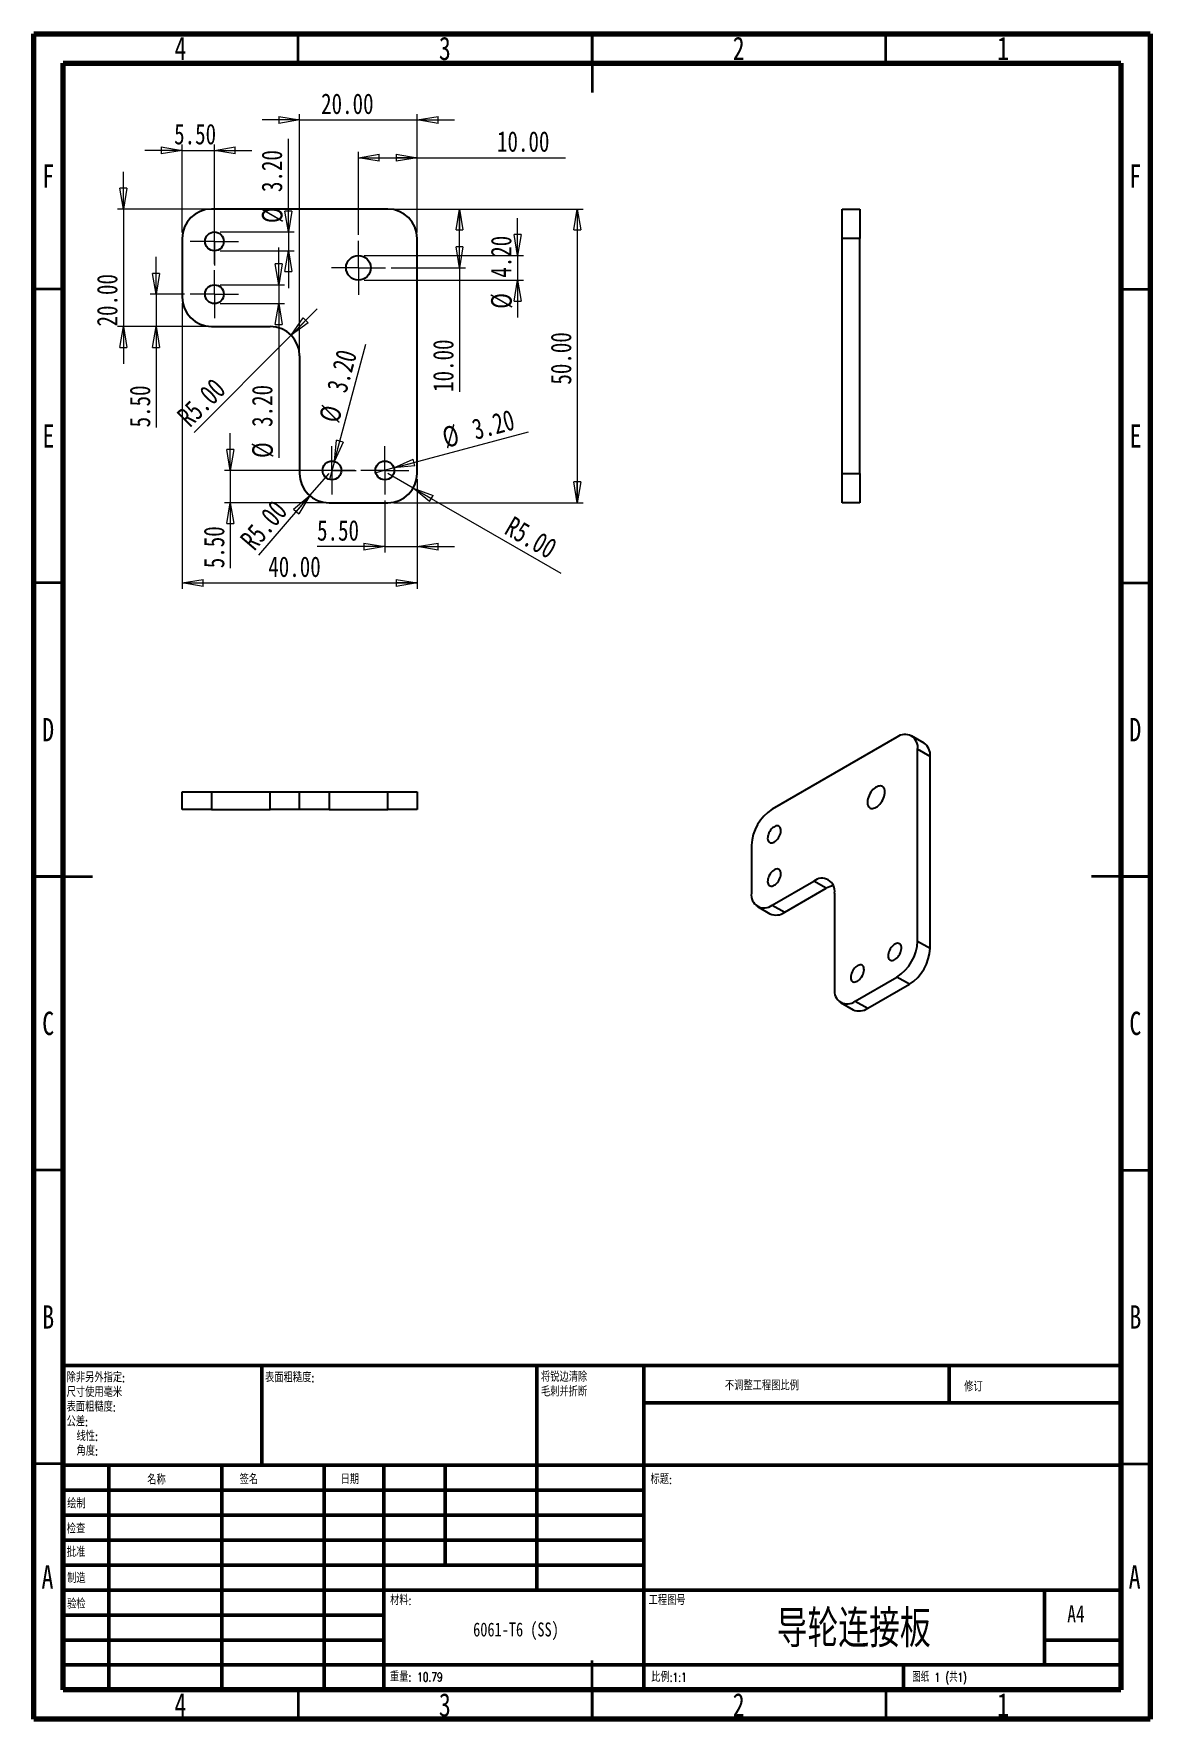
# Model space of a CAD drawing. Header units: millimetres. Extents: x 15 to 205, y 5 to 292.
import ezdxf

# ---------------------------------------------------------------- set-up
doc = ezdxf.new("R2010")
doc.units = ezdxf.units.MM
doc.styles.add('SLDTEXTSTYLE0', font='TXT', dxfattribs={"width": 0.75})
doc.styles.add('SLDTEXTSTYLE1', font='TXT', dxfattribs={"width": 0.75, "bigfont": 'bigfont'})
doc.styles.add('SLDTEXTSTYLE2', font='TXT', dxfattribs={"width": 0.694444, "bigfont": 'bigfont'})
doc.dimstyles.new('SLDDIMSTYLE0', dxfattribs={"dimtxt": 3.5, "dimasz": 3.556, "dimexe": 0, "dimexo": 0.0625, "dimgap": 0.875, "dimtad": 1, "dimrnd": 1e-09, "dimzin": 4, "dimdsep": 46, "dimtxsty": 'SLDTEXTSTYLE0', "dimblk1": 'CLOSED', "dimblk2": 'CLOSED', "dimsah": 1, "dimcen": 0.09, "dimadec": 0, "dimazin": 1, "dimtfac": 1, "dimtofl": 0, "dimtmove": 0, "dimatfit": 3, "dimldrblk": 'CLOSED', "dimfxl": 1, "dimfrac": 2, "dimtolj": 1, "dimtzin": 12, "dimarcsym": 0})
doc.dimstyles.new('SLDDIMSTYLE1', dxfattribs={"dimtxt": 3.5, "dimasz": 3.556, "dimexe": 0, "dimexo": 0.0625, "dimgap": 0.875, "dimtad": 1, "dimrnd": 1e-09, "dimzin": 4, "dimdsep": 46, "dimtxsty": 'SLDTEXTSTYLE0', "dimblk1": 'CLOSED', "dimblk2": 'CLOSED', "dimsah": 1, "dimcen": 0.09, "dimadec": 0, "dimazin": 1, "dimtfac": 1, "dimtmove": 0, "dimatfit": 0, "dimldrblk": 'CLOSED', "dimfxl": 1, "dimfrac": 2, "dimtolj": 1, "dimtzin": 12, "dimarcsym": 0})
doc.dimstyles.new('SLDDIMSTYLE2', dxfattribs={"dimtxt": 3.5, "dimasz": 3.556, "dimexe": 0, "dimexo": 0.0625, "dimgap": 0.875, "dimtad": 1, "dimrnd": 1e-09, "dimzin": 4, "dimdsep": 46, "dimtxsty": 'SLDTEXTSTYLE0', "dimblk1": 'CLOSED', "dimblk2": 'CLOSED', "dimsah": 1, "dimcen": 0, "dimadec": 0, "dimazin": 1, "dimtfac": 1, "dimtofl": 0, "dimtmove": 1, "dimatfit": 3, "dimldrblk": 'CLOSED', "dimfxl": 1, "dimfrac": 2, "dimtolj": 1, "dimtzin": 12, "dimarcsym": 0})
doc.dimstyles.new('SLDDIMSTYLE3', dxfattribs={"dimtxt": 3.5, "dimasz": 3.556, "dimexe": 0, "dimexo": 0.0625, "dimgap": 0.875, "dimtad": 1, "dimrnd": 1e-09, "dimzin": 4, "dimdsep": 46, "dimtxsty": 'SLDTEXTSTYLE0', "dimblk1": 'CLOSED', "dimblk2": 'CLOSED', "dimsah": 1, "dimcen": 0, "dimadec": 0, "dimazin": 1, "dimtfac": 1, "dimtofl": 0, "dimtmove": 0, "dimatfit": 3, "dimldrblk": 'CLOSED', "dimfxl": 1, "dimfrac": 2, "dimtolj": 1, "dimtzin": 12, "dimarcsym": 0})
doc.dimstyles.new('SLDDIMSTYLE4', dxfattribs={"dimtxt": 3.5, "dimasz": 3.556, "dimexe": 0, "dimexo": 0.0625, "dimgap": 0.875, "dimtad": 1, "dimrnd": 1e-09, "dimzin": 4, "dimdsep": 46, "dimtxsty": 'SLDTEXTSTYLE0', "dimblk1": 'NONE', "dimblk2": 'CLOSED', "dimsah": 1, "dimcen": 0, "dimadec": 0, "dimazin": 1, "dimtfac": 1, "dimtmove": 0, "dimatfit": 3, "dimldrblk": 'NONE', "dimfxl": 1, "dimfrac": 2, "dimtolj": 1, "dimtzin": 12, "dimarcsym": 0})

# ---------------------------------------------------------------- blocks, each defined once
blk = doc.blocks.new('SW_NOTE_0')
at = {"color": 0, "linetype": 'Continuous', "lineweight": 0, "char_height": 1.5, "attachment_point": 1, "style": 'SLDTEXTSTYLE1'}
for s, insert in [('除非另外指定:', (0, 1.93)), ('尺寸使用毫米', (0, -0.57)), ('表面粗糙度:', (0, -3.07)), ('公差:', (0, -5.57)), ('线性:', (1.69, -8.07)), ('角度:', (1.69, -10.57))]:
    blk.add_mtext(s, dxfattribs=dict(at, insert=insert))
blk = doc.blocks.new('SW_NOTE_0_1')
at = {"color": 0, "linetype": 'Continuous', "lineweight": 0, "char_height": 1.5, "attachment_point": 1, "style": 'SLDTEXTSTYLE1'}
for s, insert in [('将锐边清除', (0, 1.93)), ('毛刺并折断', (0, -0.57))]:
    blk.add_mtext(s, dxfattribs=dict(at, insert=insert))
blk = doc.blocks.new('_Closed')
at = {"color": 0, "linetype": 'ByBlock', "lineweight": -2}
for p, q in [((-1, 0.166667), (0, 0)), ((-1, 0.166667), (-1, -0.166667)), ((0, 0), (-1, -0.166667)), ((0, 0), (-1, 0))]:
    blk.add_line(p, q, dxfattribs=at)
blk = doc.blocks.new('_D')
at = {"color": 7, "linetype": 'Continuous', "lineweight": 0}
for p, q in [((76.25, 262.14), (108.48, 262.14)), ((107.48, 262.14), (107.48, 212.14)), ((76.25, 212.14), (108.48, 212.14))]:
    blk.add_line(p, q, dxfattribs=at)
at = {"color": 7, "linetype": 'Continuous', "lineweight": 18, "xscale": 3.556, "yscale": 3.556}
for p, rotation in [((107.48, 262.14, -1.5), 90), ((107.48, 212.14, -1.5), 270)]:
    blk.add_blockref('_Closed', p, dxfattribs=dict(at, rotation=rotation))
at = {"color": 7, "linetype": 'Continuous', "lineweight": 18, "insert": (102.97, 232.25), "char_height": 3.5, "attachment_point": 1, "rotation": 90, "style": 'SLDTEXTSTYLE0'}
blk.add_mtext('50.00', dxfattribs=at)
blk = doc.blocks.new('_D_1')
at = {"color": 7, "linetype": 'Continuous', "lineweight": 0}
for p, q in [((40.25, 246.14), (40.25, 197.49)), ((80.25, 216.14), (80.25, 197.49)), ((40.25, 198.49), (80.25, 198.49))]:
    blk.add_line(p, q, dxfattribs=at)
at = {"color": 7, "linetype": 'Continuous', "lineweight": 18, "xscale": 3.556, "yscale": 3.556, "rotation": 180}
blk.add_blockref('_Closed', (40.25, 198.49, -1.5), dxfattribs=at)
at = {"color": 7, "linetype": 'Continuous', "lineweight": 18, "xscale": 3.556, "yscale": 3.556}
blk.add_blockref('_Closed', (80.25, 198.49, -1.5), dxfattribs=at)
at = {"color": 7, "linetype": 'Continuous', "lineweight": 18, "insert": (54.91, 203), "char_height": 3.5, "attachment_point": 1, "style": 'SLDTEXTSTYLE0'}
blk.add_mtext('40.00', dxfattribs=at)
blk = doc.blocks.new('_D_2')
at = {"color": 7, "linetype": 'Continuous', "lineweight": 0}
for p, q in [((60.25, 277.32), (53.9, 277.32)), ((60.25, 238.14), (60.25, 278.32)), ((60.25, 277.32), (80.25, 277.32)), ((80.25, 258.14), (80.25, 278.32)), ((80.25, 277.32), (86.6, 277.32))]:
    blk.add_line(p, q, dxfattribs=at)
at = {"color": 7, "linetype": 'Continuous', "lineweight": 18, "xscale": 3.556, "yscale": 3.556}
blk.add_blockref('_Closed', (60.25, 277.32, -1.5), dxfattribs=at)
at = {"color": 7, "linetype": 'Continuous', "lineweight": 18, "xscale": 3.556, "yscale": 3.556, "rotation": 180}
blk.add_blockref('_Closed', (80.25, 277.32, -1.5), dxfattribs=at)
at = {"color": 7, "linetype": 'Continuous', "lineweight": 18, "insert": (63.9, 281.83), "char_height": 3.5, "attachment_point": 1, "style": 'SLDTEXTSTYLE0'}
blk.add_mtext('20.00', dxfattribs=at)
blk = doc.blocks.new('_D_3')
at = {"color": 7, "linetype": 'Continuous', "lineweight": 0}
for p, q in [((30.25, 262.14), (30.25, 268.49)), ((44.25, 262.14), (29.25, 262.14)), ((30.25, 262.14), (30.25, 242.14)), ((44.25, 242.14), (29.25, 242.14)), ((30.25, 242.14), (30.25, 235.79))]:
    blk.add_line(p, q, dxfattribs=at)
at = {"color": 7, "linetype": 'Continuous', "lineweight": 18, "xscale": 3.556, "yscale": 3.556}
for p, rotation in [((30.25, 262.14, -1.5), 270), ((30.25, 242.14, -1.5), 90)]:
    blk.add_blockref('_Closed', p, dxfattribs=dict(at, rotation=rotation))
at = {"color": 7, "linetype": 'Continuous', "lineweight": 18, "insert": (25.74, 242.15), "char_height": 3.5, "attachment_point": 1, "rotation": 90, "style": 'SLDTEXTSTYLE0'}
blk.add_mtext('20.00', dxfattribs=at)
blk = doc.blocks.new('_D_4')
at = {"color": 7, "linetype": 'Continuous', "lineweight": 0}
for p, q in [((97.34, 254.24), (97.34, 260.59)), ((71.25, 254.24), (98.34, 254.24)), ((97.34, 254.24), (97.34, 250.04)), ((71.25, 250.04), (98.34, 250.04)), ((97.34, 250.04), (97.34, 243.69))]:
    blk.add_line(p, q, dxfattribs=at)
at = {"color": 7, "linetype": 'Continuous', "lineweight": 18, "xscale": 3.556, "yscale": 3.556}
for p, rotation in [((97.34, 254.24, -1.5), 270), ((97.34, 250.04, -1.5), 90)]:
    blk.add_blockref('_Closed', p, dxfattribs=dict(at, rotation=rotation))
at = {"color": 7, "linetype": 'Continuous', "lineweight": 18, "char_height": 3.5, "attachment_point": 1, "rotation": 90, "style": 'SLDTEXTSTYLE0'}
for s, insert in [('4.20', (92.78, 250.45)), ('%%c', (92.83, 245.17))]:
    blk.add_mtext(s, dxfattribs=dict(at, insert=insert))
blk = doc.blocks.new('_D_5')
at = {"color": 7, "linetype": 'Continuous', "lineweight": 0}
for p, q in [((70.25, 257.74), (70.25, 271.89)), ((70.25, 270.89), (80.25, 270.89)), ((80.25, 258.14), (80.25, 271.89)), ((80.25, 270.89), (105.47, 270.89))]:
    blk.add_line(p, q, dxfattribs=at)
at = {"color": 7, "linetype": 'Continuous', "lineweight": 18, "xscale": 3.556, "yscale": 3.556, "rotation": 180}
blk.add_blockref('_Closed', (70.25, 270.89, -1.5), dxfattribs=at)
at = {"color": 7, "linetype": 'Continuous', "lineweight": 18, "xscale": 3.556, "yscale": 3.556}
blk.add_blockref('_Closed', (80.25, 270.89, -1.5), dxfattribs=at)
at = {"color": 7, "linetype": 'Continuous', "lineweight": 18, "insert": (93.83, 275.4), "char_height": 3.5, "attachment_point": 1, "style": 'SLDTEXTSTYLE0'}
blk.add_mtext('10.00', dxfattribs=at)
blk = doc.blocks.new('_D_6')
at = {"color": 7, "linetype": 'Continuous', "lineweight": 0}
for p, q in [((76.25, 262.14), (88.45, 262.14)), ((87.45, 252.14), (87.45, 262.14)), ((75.85, 252.14), (88.45, 252.14)), ((87.45, 252.14), (87.45, 231.01))]:
    blk.add_line(p, q, dxfattribs=at)
at = {"color": 7, "linetype": 'Continuous', "lineweight": 18, "xscale": 3.556, "yscale": 3.556}
for p, rotation in [((87.45, 262.14, -1.5), 90), ((87.45, 252.14, -1.5), 270)]:
    blk.add_blockref('_Closed', p, dxfattribs=dict(at, rotation=rotation))
at = {"color": 7, "linetype": 'Continuous', "lineweight": 18, "insert": (82.93, 231.01), "char_height": 3.5, "attachment_point": 1, "rotation": 90, "style": 'SLDTEXTSTYLE0'}
blk.add_mtext('10.00', dxfattribs=at)
blk = doc.blocks.new('_D_7')
at = {"color": 7, "linetype": 'Continuous', "lineweight": 0}
for q in [(63.26, 245.18), (42.3, 224.1)]:
    blk.add_line((58.78, 240.68), q, dxfattribs=at)
at = {"color": 7, "linetype": 'Continuous', "lineweight": 18, "xscale": 3.556, "yscale": 3.556, "rotation": 225.1566297454}
blk.add_blockref('_Closed', (58.78, 240.68, -1.5), dxfattribs=at)
at = {"color": 7, "linetype": 'Continuous', "lineweight": 18, "insert": (39.11, 227.29), "char_height": 3.5, "attachment_point": 1, "rotation": 45, "style": 'SLDTEXTSTYLE0'}
blk.add_mtext('R5.00', dxfattribs=at)
blk = doc.blocks.new('_D_8')
at = {"color": 7, "linetype": 'Continuous', "lineweight": 0}
for q in [(75.25, 217.14), (104.68, 200.15)]:
    blk.add_line((79.58, 214.64), q, dxfattribs=at)
at = {"color": 7, "linetype": 'Continuous', "lineweight": 18, "xscale": 3.556, "yscale": 3.556, "rotation": 150}
blk.add_blockref('_Closed', (79.58, 214.64, -1.5), dxfattribs=at)
at = {"color": 7, "linetype": 'Continuous', "lineweight": 18, "insert": (96.63, 209.99), "char_height": 3.5, "attachment_point": 1, "rotation": 330, "style": 'SLDTEXTSTYLE0'}
blk.add_mtext('R5.00', dxfattribs=at)
blk = doc.blocks.new('_D_9')
at = {"color": 7, "linetype": 'Continuous', "lineweight": 0}
for q in [(99.21, 224.2), (73.2, 217.23)]:
    blk.add_line((76.29, 218.06), q, dxfattribs=at)
at = {"color": 7, "linetype": 'Continuous', "lineweight": 18, "xscale": 3.556, "yscale": 3.556, "rotation": 195}
blk.add_blockref('_Closed', (76.29, 218.06, -1.5), dxfattribs=at)
at = {"color": 7, "linetype": 'Continuous', "lineweight": 18, "char_height": 3.5, "attachment_point": 1, "rotation": 15, "style": 'SLDTEXTSTYLE0'}
for s, insert in [('3.20', (89.29, 226.23)), ('%%c', (84.21, 224.82))]:
    blk.add_mtext(s, dxfattribs=dict(at, insert=insert))
blk = doc.blocks.new('_None')
blk = doc.blocks.new('_D_10')
at = {"color": 7, "linetype": 'Continuous', "lineweight": 0}
for p, q in [((80.25, 216.14), (80.25, 203.68)), ((74.75, 212.54), (74.75, 203.68)), ((74.75, 204.68), (63.21, 204.68)), ((74.75, 204.68), (80.25, 204.68)), ((80.25, 204.68), (86.6, 204.68))]:
    blk.add_line(p, q, dxfattribs=at)
at = {"color": 7, "linetype": 'Continuous', "lineweight": 18, "xscale": 3.556, "yscale": 3.556}
blk.add_blockref('_Closed', (74.75, 204.68, -1.5), dxfattribs=at)
at = {"color": 7, "linetype": 'Continuous', "lineweight": 18, "xscale": 3.556, "yscale": 3.556, "rotation": 180}
blk.add_blockref('_Closed', (80.25, 204.68, -1.5), dxfattribs=at)
at = {"color": 7, "linetype": 'Continuous', "lineweight": 18, "insert": (63.21, 209.19), "char_height": 3.5, "attachment_point": 1, "style": 'SLDTEXTSTYLE0'}
blk.add_mtext('5.50', dxfattribs=at)
blk = doc.blocks.new('_D_11')
at = {"color": 7, "linetype": 'Continuous', "lineweight": 0}
for p, q in [((48.44, 217.64), (48.44, 223.99)), ((69.65, 217.64), (47.44, 217.64)), ((48.44, 217.64), (48.44, 212.14)), ((64.25, 212.14), (47.44, 212.14)), ((48.44, 212.14), (48.44, 200.99))]:
    blk.add_line(p, q, dxfattribs=at)
at = {"color": 7, "linetype": 'Continuous', "lineweight": 18, "xscale": 3.556, "yscale": 3.556}
for p, rotation in [((48.44, 217.64, -1.5), 270), ((48.44, 212.14, -1.5), 90)]:
    blk.add_blockref('_Closed', p, dxfattribs=dict(at, rotation=rotation))
at = {"color": 7, "linetype": 'Continuous', "lineweight": 18, "insert": (43.93, 200.99), "char_height": 3.5, "attachment_point": 1, "rotation": 90, "style": 'SLDTEXTSTYLE0'}
blk.add_mtext('5.50', dxfattribs=at)
blk = doc.blocks.new('_D_12')
at = {"color": 7, "linetype": 'Continuous', "lineweight": 0}
for q in [(71.51, 239.14), (65.33, 216.1)]:
    blk.add_line((66.16, 219.19), q, dxfattribs=at)
at = {"color": 7, "linetype": 'Continuous', "lineweight": 18, "xscale": 3.556, "yscale": 3.556, "rotation": 255}
blk.add_blockref('_Closed', (66.16, 219.19, -1.5), dxfattribs=at)
at = {"color": 7, "linetype": 'Continuous', "lineweight": 18, "char_height": 3.5, "attachment_point": 1, "rotation": 75, "style": 'SLDTEXTSTYLE0'}
for s, insert in [('3.20', (64.8, 231.57)), ('%%c', (63.48, 226.45))]:
    blk.add_mtext(s, dxfattribs=dict(at, insert=insert))
blk = doc.blocks.new('_D_13')
at = {"color": 7, "linetype": 'Continuous', "lineweight": 0}
for q in [(65.25, 217.14), (53.25, 203.19)]:
    blk.add_line((61.99, 213.35), q, dxfattribs=at)
at = {"color": 7, "linetype": 'Continuous', "lineweight": 18, "xscale": 3.556, "yscale": 3.556, "rotation": 49.3105887892}
blk.add_blockref('_Closed', (61.99, 213.35, -1.5), dxfattribs=at)
at = {"color": 7, "linetype": 'Continuous', "lineweight": 18, "insert": (49.88, 206.09), "char_height": 3.5, "attachment_point": 1, "rotation": 49.3106, "style": 'SLDTEXTSTYLE0'}
blk.add_mtext('R5.00', dxfattribs=at)
blk = doc.blocks.new('_D_14')
at = {"color": 7, "linetype": 'Continuous', "lineweight": 0}
for p, q in [((56.69, 249.24), (56.69, 255.59)), ((46.75, 249.24), (57.69, 249.24)), ((56.69, 249.24), (56.69, 246.04)), ((46.75, 246.04), (57.69, 246.04)), ((56.69, 246.04), (56.69, 219.77))]:
    blk.add_line(p, q, dxfattribs=at)
at = {"color": 7, "linetype": 'Continuous', "lineweight": 18, "xscale": 3.556, "yscale": 3.556}
for p, rotation in [((56.69, 249.24, -1.5), 270), ((56.69, 246.04, -1.5), 90)]:
    blk.add_blockref('_Closed', p, dxfattribs=dict(at, rotation=rotation))
at = {"color": 7, "linetype": 'Continuous', "lineweight": 18, "char_height": 3.5, "attachment_point": 1, "rotation": 90, "style": 'SLDTEXTSTYLE0'}
for s, insert in [('3.20', (52.12, 225.05)), ('%%c', (52.18, 219.77))]:
    blk.add_mtext(s, dxfattribs=dict(at, insert=insert))
blk = doc.blocks.new('_D_15')
at = {"color": 7, "linetype": 'Continuous', "lineweight": 0}
for p, q in [((58.34, 258.24), (58.34, 274.09)), ((46.75, 258.24), (59.34, 258.24)), ((58.34, 258.24), (58.34, 255.04)), ((46.75, 255.04), (59.34, 255.04)), ((58.34, 255.04), (58.34, 248.69))]:
    blk.add_line(p, q, dxfattribs=at)
at = {"color": 7, "linetype": 'Continuous', "lineweight": 18, "xscale": 3.556, "yscale": 3.556}
for p, rotation in [((58.34, 258.24, -1.5), 270), ((58.34, 255.04, -1.5), 90)]:
    blk.add_blockref('_Closed', p, dxfattribs=dict(at, rotation=rotation))
at = {"color": 7, "linetype": 'Continuous', "lineweight": 18, "char_height": 3.5, "attachment_point": 1, "rotation": 90, "style": 'SLDTEXTSTYLE0'}
for s, insert in [('3.20', (53.77, 265.04)), ('%%c', (53.83, 259.76))]:
    blk.add_mtext(s, dxfattribs=dict(at, insert=insert))
blk = doc.blocks.new('_D_16')
at = {"color": 7, "linetype": 'Continuous', "lineweight": 0}
for p, q in [((40.25, 258.14), (40.25, 273.14)), ((45.75, 252.74), (45.75, 273.14)), ((40.25, 272.14), (33.9, 272.14)), ((40.25, 272.14), (45.75, 272.14)), ((45.75, 272.14), (52.1, 272.14))]:
    blk.add_line(p, q, dxfattribs=at)
at = {"color": 7, "linetype": 'Continuous', "lineweight": 18, "xscale": 3.556, "yscale": 3.556}
blk.add_blockref('_Closed', (40.25, 272.14, -1.5), dxfattribs=at)
at = {"color": 7, "linetype": 'Continuous', "lineweight": 18, "xscale": 3.556, "yscale": 3.556, "rotation": 180}
blk.add_blockref('_Closed', (45.75, 272.14, -1.5), dxfattribs=at)
at = {"color": 7, "linetype": 'Continuous', "lineweight": 18, "insert": (38.89, 276.66), "char_height": 3.5, "attachment_point": 1, "style": 'SLDTEXTSTYLE0'}
blk.add_mtext('5.50', dxfattribs=at)
blk = doc.blocks.new('_D_17')
at = {"color": 7, "linetype": 'Continuous', "lineweight": 0}
for p, q in [((35.83, 247.64), (35.83, 253.99)), ((40.65, 247.64), (34.83, 247.64)), ((35.83, 247.64), (35.83, 242.14)), ((44.25, 242.14), (34.83, 242.14)), ((35.83, 242.14), (35.83, 224.97))]:
    blk.add_line(p, q, dxfattribs=at)
at = {"color": 7, "linetype": 'Continuous', "lineweight": 18, "xscale": 3.556, "yscale": 3.556}
for p, rotation in [((35.83, 247.64, -1.5), 270), ((35.83, 242.14, -1.5), 90)]:
    blk.add_blockref('_Closed', p, dxfattribs=dict(at, rotation=rotation))
at = {"color": 7, "linetype": 'Continuous', "lineweight": 18, "insert": (31.32, 224.97), "char_height": 3.5, "attachment_point": 1, "rotation": 90, "style": 'SLDTEXTSTYLE0'}
blk.add_mtext('5.50', dxfattribs=at)
blk = doc.blocks.new('SW_CENTERMARKSYMBOL_0')
at = {"color": 0, "linetype": 'Continuous', "lineweight": 18}
for p, q in [((0, 2.5), (0, 4.1)), ((-2.5, 0), (-4.1, 0)), ((0, 0), (-2.5, 0)), ((0, 0), (0, 2.5)), ((0, 0), (0, -2.5)), ((0, 0), (2.5, 0)), ((2.5, 0), (4.1, 0)), ((0, -2.5), (0, -4.1))]:
    blk.add_line(p, q, dxfattribs=at)
blk = doc.blocks.new('SW_CENTERMARKSYMBOL_1')
at = {"color": 0, "linetype": 'Continuous', "lineweight": 18}
for p, q in [((0, 2.5), (0, 4.1)), ((-2.5, 0), (-4.1, 0)), ((0, 0), (-2.5, 0)), ((0, 0), (0, 2.5)), ((0, 0), (0, -2.5)), ((0, 0), (2.5, 0)), ((2.5, 0), (4.1, 0)), ((0, -2.5), (0, -4.1))]:
    blk.add_line(p, q, dxfattribs=at)
blk = doc.blocks.new('SW_CENTERMARKSYMBOL_2')
at = {"color": 0, "linetype": 'Continuous', "lineweight": 18}
for p, q in [((0, 2.5), (0, 4.1)), ((-2.5, 0), (-4.1, 0)), ((0, 0), (-2.5, 0)), ((0, 0), (0, 2.5)), ((0, 0), (0, -2.5)), ((0, 0), (2.5, 0)), ((2.5, 0), (4.1, 0)), ((0, -2.5), (0, -4.1))]:
    blk.add_line(p, q, dxfattribs=at)
blk = doc.blocks.new('SW_CENTERMARKSYMBOL_3')
at = {"color": 0, "linetype": 'Continuous', "lineweight": 18}
for p, q in [((0, 2.5), (0, 4.1)), ((-2.5, 0), (-4.1, 0)), ((0, 0), (-2.5, 0)), ((0, 0), (0, 2.5)), ((0, 0), (0, -2.5)), ((0, 0), (2.5, 0)), ((2.5, 0), (4.1, 0)), ((0, -2.5), (0, -4.1))]:
    blk.add_line(p, q, dxfattribs=at)
blk = doc.blocks.new('SW_CENTERMARKSYMBOL_4')
at = {"color": 0, "linetype": 'Continuous', "lineweight": 18}
for p, q in [((0, 2.5), (0, 4.6)), ((-2.5, 0), (-4.6, 0)), ((0, 0), (-2.5, 0)), ((0, 0), (0, 2.5)), ((0, 0), (0, -2.5)), ((0, 0), (2.5, 0)), ((2.5, 0), (4.6, 0)), ((0, -2.5), (0, -4.6))]:
    blk.add_line(p, q, dxfattribs=at)

msp = doc.modelspace()

# ---------------------------------------------------------------- linework, layer by layer
at = {"color": 7, "linetype": 'Continuous', "lineweight": 70}
for p, q in [((15, 5), (15, 292)), ((15, 292), (205, 292)), ((205, 292), (205, 5)), ((20, 10), (20, 287)), ((20, 287), (200, 287)), ((200, 287), (200, 10)), ((200, 10), (20, 10)), ((205, 5), (15, 5))]:
    msp.add_line(p, q, dxfattribs=at)
at = {"color": 7, "linetype": 'Continuous', "lineweight": 35}
for p, q in [((60, 287), (60, 292)), ((110, 292), (110, 282)), ((110, 287), (110, 292)), ((160, 287), (160, 292)), ((20, 248.5), (15, 248.5)), ((200, 248.5), (205, 248.5)), ((20, 198.5), (15, 198.5)), ((200, 198.5), (205, 198.5)), ((15, 148.5), (25, 148.5)), ((20, 148.5), (15, 148.5)), ((205, 148.5), (195, 148.5)), ((200, 148.5), (205, 148.5)), ((20, 98.5), (15, 98.5)), ((200, 98.5), (205, 98.5)), ((20, 48.5), (15, 48.5)), ((200, 48.5), (205, 48.5)), ((110, 5), (110, 15)), ((60, 10), (60, 5)), ((110, 10), (110, 5)), ((160, 10), (160, 5))]:
    msp.add_line(p, q, dxfattribs=at)
at = {"color": 7, "linetype": 'Continuous', "lineweight": 25}
for p, q in [((75.248, 262.144), (45.248, 262.144)), ((152.556, 262.144), (155.556, 262.144)), ((152.556, 257.144), (152.556, 262.144)), ((155.556, 262.144), (155.556, 257.144)), ((40.248, 257.144), (40.248, 247.144)), ((80.248, 217.144), (80.248, 257.144)), ((152.556, 217.144), (152.556, 257.144)), ((155.556, 257.144), (152.556, 257.144)), ((155.556, 217.144), (155.556, 257.144)), ((45.248, 242.144), (55.248, 242.144)), ((60.248, 237.144), (60.248, 217.144)), ((152.556, 217.144), (155.556, 217.144)), ((152.556, 212.144), (152.556, 217.144)), ((155.556, 217.144), (155.556, 212.144)), ((65.248, 212.144), (75.248, 212.144)), ((155.556, 212.144), (152.556, 212.144)), ((161.88, 172.206), (140.667, 159.96)), ((166.501, 171.229), (164.38, 172.454)), ((165.416, 137.503), (165.416, 170.165)), ((167.537, 168.94), (165.416, 170.165)), ((167.537, 136.278), (167.537, 168.94)), ((40.248, 159.909), (40.248, 162.909)), ((40.248, 162.909), (45.248, 162.909)), ((45.248, 162.909), (45.248, 159.909)), ((45.248, 162.909), (55.248, 162.909)), ((55.248, 159.909), (55.248, 162.909)), ((55.248, 162.909), (60.248, 162.909)), ((60.248, 159.909), (60.248, 162.909)), ((60.248, 162.909), (65.248, 162.909)), ((65.248, 162.909), (65.248, 159.909)), ((65.248, 162.909), (75.248, 162.909)), ((75.248, 159.909), (75.248, 162.909)), ((75.248, 162.909), (80.248, 162.909)), ((80.248, 162.909), (80.248, 159.909)), ((45.248, 159.909), (40.248, 159.909)), ((45.248, 159.909), (55.248, 159.909)), ((60.248, 159.909), (55.248, 159.909)), ((65.248, 159.909), (60.248, 159.909)), ((65.248, 159.909), (75.248, 159.909)), ((80.248, 159.909), (75.248, 159.909)), ((137.132, 153.837), (137.132, 145.671)), ((140.667, 143.629), (147.738, 147.711)), ((142.788, 142.405), (149.86, 146.487)), ((149.86, 146.487), (147.738, 147.711)), ((140.667, 143.629), (142.788, 142.405)), ((151.274, 145.67), (151.274, 129.339)), ((138.167, 143.382), (140.289, 142.157)), ((165.416, 137.503), (167.537, 136.278)), ((154.809, 127.297), (161.88, 131.379)), ((156.931, 126.073), (164.002, 130.155)), ((164.002, 130.155), (161.88, 131.379)), ((152.309, 127.05), (154.431, 125.825)), ((154.809, 127.297), (156.931, 126.073))]:
    msp.add_line(p, q, dxfattribs=at)
at = {"color": 7, "linetype": 'Continuous', "lineweight": 50}
for p, q in [((20, 65.25), (200, 65.25)), ((20, 65.25), (20, 10)), ((53.8, 48.25), (53.8, 65.25)), ((100.6, 65.25), (100.6, 27)), ((118.8, 65.25), (118.8, 10)), ((170.8, 58.875), (170.8, 65.25)), ((200, 58.875), (118.8, 58.875)), ((200, 48.25), (20, 48.25)), ((27.8, 48.25), (27.8, 10)), ((46.991, 48.25), (46.991, 10)), ((64.399, 48.25), (64.399, 10)), ((74.6, 10), (74.6, 48.25)), ((85, 31.25), (85, 48.25)), ((118.8, 44), (20, 44)), ((118.8, 39.75), (20, 39.75)), ((118.8, 35.5), (20, 35.5)), ((118.8, 31.25), (20, 31.25)), ((74.6, 27), (20, 27)), ((74.6, 27), (200, 27)), ((187, 14.25), (187, 27)), ((74.6, 22.75), (20, 22.75)), ((74.6, 18.5), (20, 18.5)), ((200, 18.5), (187, 18.5)), ((20, 14.25), (200, 14.25)), ((163, 10), (163, 14.25))]:
    msp.add_line(p, q, dxfattribs=at)
at = {"color": 7, "linetype": 'Continuous', "lineweight": 25, "flags": 128}
for points in [[(158.345, 160.285), (158.561, 160.428), (158.773, 160.605), (158.975, 160.811), (159.164, 161.043), (159.336, 161.295), (159.486, 161.562), (159.612, 161.838), (159.711, 162.118), (159.781, 162.396), (159.821, 162.665), (159.829, 162.919), (159.805, 163.154), (159.75, 163.365), (159.665, 163.546), (159.552, 163.695), (159.414, 163.807), (159.252, 163.881), (159.072, 163.915), (158.875, 163.908), (158.668, 163.86), (158.453, 163.773), (158.236, 163.648), (158.022, 163.487), (157.814, 163.295), (157.618, 163.076), (157.437, 162.833), (157.276, 162.573), (157.137, 162.301), (157.024, 162.022), (156.939, 161.742), (156.885, 161.468), (156.861, 161.206), (156.869, 160.96), (156.908, 160.737), (156.978, 160.54), (157.077, 160.375), (157.203, 160.244), (157.354, 160.151), (157.525, 160.097), (157.714, 160.083), (157.917, 160.111), (158.129, 160.179), (158.345, 160.285)], [(141.021, 154.367), (141.212, 154.496), (141.398, 154.659), (141.572, 154.851), (141.731, 155.067), (141.87, 155.301), (141.984, 155.545), (142.07, 155.792), (142.127, 156.037), (142.151, 156.27), (142.143, 156.487), (142.102, 156.68), (142.031, 156.845), (141.93, 156.975), (141.804, 157.069), (141.654, 157.122), (141.487, 157.133), (141.306, 157.102), (141.117, 157.031), (140.925, 156.92), (140.736, 156.773), (140.555, 156.595), (140.387, 156.39), (140.238, 156.165), (140.111, 155.925), (140.01, 155.678), (139.939, 155.431), (139.898, 155.192), (139.89, 154.965), (139.915, 154.76), (139.971, 154.58), (140.057, 154.432), (140.171, 154.32), (140.31, 154.247), (140.469, 154.214), (140.644, 154.224), (140.829, 154.275), (141.021, 154.367)], [(141.021, 147.018), (141.212, 147.147), (141.398, 147.31), (141.572, 147.502), (141.731, 147.718), (141.87, 147.952), (141.984, 148.196), (142.07, 148.443), (142.127, 148.688), (142.151, 148.922), (142.143, 149.138), (142.102, 149.332), (142.031, 149.496), (141.93, 149.627), (141.804, 149.72), (141.654, 149.773), (141.487, 149.784), (141.306, 149.753), (141.117, 149.682), (140.925, 149.571), (140.736, 149.424), (140.555, 149.246), (140.387, 149.041), (140.238, 148.816), (140.111, 148.576), (140.01, 148.33), (139.939, 148.083), (139.898, 147.843), (139.89, 147.617), (139.915, 147.411), (139.971, 147.231), (140.057, 147.083), (140.171, 146.971), (140.31, 146.898), (140.469, 146.865), (140.644, 146.875), (140.829, 146.926), (141.021, 147.018)], [(161.527, 134.36), (161.718, 134.489), (161.904, 134.652), (162.079, 134.844), (162.238, 135.06), (162.376, 135.293), (162.49, 135.537), (162.577, 135.785), (162.633, 136.029), (162.657, 136.263), (162.649, 136.48), (162.609, 136.673), (162.537, 136.838), (162.436, 136.968), (162.31, 137.061), (162.16, 137.114), (161.993, 137.126), (161.812, 137.095), (161.623, 137.023), (161.431, 136.913), (161.242, 136.766), (161.061, 136.588), (160.893, 136.383), (160.744, 136.158), (160.617, 135.918), (160.517, 135.671), (160.445, 135.424), (160.405, 135.184), (160.396, 134.958), (160.421, 134.753), (160.477, 134.573), (160.563, 134.425), (160.677, 134.313), (160.816, 134.239), (160.975, 134.207), (161.15, 134.217), (161.336, 134.268), (161.527, 134.36)], [(155.163, 130.686), (155.354, 130.815), (155.54, 130.978), (155.715, 131.17), (155.874, 131.386), (156.012, 131.62), (156.126, 131.864), (156.213, 132.111), (156.269, 132.356), (156.293, 132.589), (156.285, 132.806), (156.245, 132.999), (156.173, 133.164), (156.072, 133.294), (155.946, 133.388), (155.796, 133.441), (155.629, 133.452), (155.448, 133.421), (155.259, 133.35), (155.067, 133.239), (154.878, 133.092), (154.697, 132.914), (154.529, 132.709), (154.38, 132.484), (154.253, 132.244), (154.153, 131.997), (154.081, 131.75), (154.041, 131.51), (154.032, 131.284), (154.057, 131.079), (154.113, 130.899), (154.199, 130.751), (154.314, 130.639), (154.452, 130.566), (154.611, 130.533), (154.786, 130.543), (154.972, 130.594), (155.163, 130.686)]]:
    msp.add_lwpolyline(points, dxfattribs=at)
at = {"color": 7, "linetype": 'Continuous', "lineweight": 25}
for centre, radius in [((45.748, 256.644), 1.6), ((70.248, 252.144), 2.1), ((45.748, 247.644), 1.6), ((65.748, 217.644), 1.6), ((74.748, 217.644), 1.6)]:
    msp.add_circle(centre, radius, dxfattribs=at)
for centre, radius, start, end in [((45.248, 257.144), 5, 90, 180), ((75.248, 257.144), 5, 0, 90), ((45.248, 247.144), 5, 180, 270), ((55.248, 237.144), 5, 0, 90), ((65.248, 217.144), 5, 180, 270), ((75.248, 217.144), 5, 270, 0), ((163.26, 170.514), 2.184, 350.78596, 129.20329), ((165.063, 169.2), 2.488, 354.01235, 54.67547), ((144.808, 153.487), 7.684, 122.60548, 177.39452), ((149.118, 146.019), 2.184, 350.78596, 129.20329), ((151.674, 143.477), 3.515, 100.01384, 121.07603), ((139.287, 145.321), 2.184, 170.78596, 309.20329), ((141.324, 144.449), 2.515, 245.69288, 305.61758), ((157.74, 137.852), 7.684, 302.60548, 357.39452), ((159.861, 136.628), 7.684, 302.60548, 357.39452), ((153.429, 128.989), 2.184, 170.78596, 309.20329), ((155.466, 128.117), 2.515, 245.69288, 305.61758)]:
    msp.add_arc(centre, radius, start, end, dxfattribs=at)

# ---------------------------------------------------------------- block references
at = {"color": 7, "linetype": 'Continuous', "lineweight": 0}
for name, p in [('SW_CENTERMARKSYMBOL_3', (45.748, 256.644)), ('SW_CENTERMARKSYMBOL_4', (70.248, 252.144)), ('SW_CENTERMARKSYMBOL_0', (45.748, 247.644)), ('SW_CENTERMARKSYMBOL_2', (65.748, 217.644)), ('SW_CENTERMARKSYMBOL_1', (74.748, 217.644)), ('SW_NOTE_0', (20.594, 61.987)), ('SW_NOTE_0_1', (101.309, 62.069))]:
    msp.add_blockref(name, p, dxfattribs=at)

# ---------------------------------------------------------------- texts
for s, insert, char_height, attachment_point, style in [('4', (39.96, 291.485), 3.969, 2, 'SLDTEXTSTYLE0'), ('3', (84.96, 291.485), 3.969, 2, 'SLDTEXTSTYLE0'), ('2', (134.96, 291.485), 3.969, 2, 'SLDTEXTSTYLE0'), ('1', (179.96, 291.485), 3.969, 2, 'SLDTEXTSTYLE0'), ('F', (17.458, 269.735), 3.969, 2, 'SLDTEXTSTYLE0'), ('F', (202.458, 269.735), 3.969, 2, 'SLDTEXTSTYLE0'), ('E', (17.508, 225.485), 3.969, 2, 'SLDTEXTSTYLE0'), ('E', (202.508, 225.485), 3.969, 2, 'SLDTEXTSTYLE0'), ('D', (17.453, 175.485), 3.969, 2, 'SLDTEXTSTYLE0'), ('D', (202.453, 175.485), 3.969, 2, 'SLDTEXTSTYLE0'), ('C', (17.459, 125.485), 3.969, 2, 'SLDTEXTSTYLE0'), ('C', (202.459, 125.485), 3.969, 2, 'SLDTEXTSTYLE0'), ('B', (17.471, 75.485), 3.969, 2, 'SLDTEXTSTYLE0'), ('B', (202.471, 75.485), 3.969, 2, 'SLDTEXTSTYLE0'), ('表面粗糙度:', (54.371, 63.919), 1.5, 1, 'SLDTEXTSTYLE1'), ('不调整工程图比例', (132.615, 62.533), 1.5, 1, 'SLDTEXTSTYLE1'), ('修订', (173.328, 62.335), 1.5, 1, 'SLDTEXTSTYLE1'), ('名称', (34.322, 46.501), 1.5, 1, 'SLDTEXTSTYLE1'), ('签名', (50.034, 46.562), 1.5, 1, 'SLDTEXTSTYLE1'), ('日期', (67.215, 46.576), 1.5, 1, 'SLDTEXTSTYLE1'), ('标题:', (119.956, 46.576), 1.5, 1, 'SLDTEXTSTYLE1'), ('绘制', (20.685, 42.43), 1.5, 1, 'SLDTEXTSTYLE1'), ('检查', (20.624, 38.154), 1.5, 1, 'SLDTEXTSTYLE1'), ('批准', (20.622, 34.177), 1.5, 1, 'SLDTEXTSTYLE1'), ('A', (17.34, 31.235), 3.969, 2, 'SLDTEXTSTYLE0'), ('制造', (20.682, 29.734), 1.5, 1, 'SLDTEXTSTYLE1'), ('A', (202.34, 31.235), 3.969, 2, 'SLDTEXTSTYLE0'), ('材料:', (75.646, 25.986), 1.5, 1, 'SLDTEXTSTYLE1'), ('工程图号', (119.629, 25.986), 1.5, 1, 'SLDTEXTSTYLE1'), ('验检', (20.677, 25.35), 1.5, 1, 'SLDTEXTSTYLE1'), ('导轮连接板', (154.534, 23.607), 6.35, 2, 'SLDTEXTSTYLE1'), ('A4', (190.871, 24.406), 2.9104, 1, 'SLDTEXTSTYLE0'), ('6061-T6 (SS)', (97.065, 21.486), 2.38125, 2, 'SLDTEXTSTYLE0'), ('重量: 10.79', (75.618, 12.949), 1.4986, 1, 'SLDTEXTSTYLE1'), ('比例:1:1', (120.074, 12.9), 1.5, 1, 'SLDTEXTSTYLE1'), ('图纸 1 (共1)', (164.478, 12.9), 1.5, 1, 'SLDTEXTSTYLE2'), ('4', (39.96, 9.449), 3.969, 2, 'SLDTEXTSTYLE0'), ('3', (84.96, 9.449), 3.969, 2, 'SLDTEXTSTYLE0'), ('2', (134.96, 9.449), 3.969, 2, 'SLDTEXTSTYLE0'), ('1', (179.96, 9.449), 3.969, 2, 'SLDTEXTSTYLE0')]:
    msp.add_mtext(s, dxfattribs=dict(at, insert=insert, char_height=char_height, attachment_point=attachment_point, style=style))

# ---------------------------------------------------------------- dimensions: what is measured, and where the dimension line sits
at = {"color": 7, "linetype": 'Continuous', "lineweight": 18}
for base, p1, p2, dimstyle, picture, middle in [((80.248, 277.319), (60.248, 237.144), (80.248, 257.144), 'SLDDIMSTYLE1', '_D_2', (69.717, 277.319)), ((45.748, 272.144), (40.248, 257.144), (45.748, 251.744), 'SLDDIMSTYLE1', '_D_16', (43.414, 272.144)), ((80.248, 270.887), (70.248, 256.744), (80.248, 257.144), 'SLDDIMSTYLE0', '_D_5', (99.649, 270.887)), ((80.248, 198.491), (40.248, 247.144), (80.248, 217.144), 'SLDDIMSTYLE0', '_D_1', (60.73, 198.491)), ((80.248, 204.675), (74.748, 213.544), (80.248, 217.144), 'SLDDIMSTYLE1', '_D_10', (67.738, 204.675))]:
    dim = msp.add_linear_dim(base=base, p1=p1, p2=p2, dimstyle=dimstyle, dxfattribs=at)
    dim.commit()
    dim.dimension.update_dxf_attribs({"geometry": picture, "text_midpoint": middle, "dimtype": 160})
for base, p1, p2, picture, middle in [((58.338, 255.044), (45.748, 258.244), (45.748, 255.044), '_D_15', (58.338, 266.929)), ((97.34, 250.044), (70.248, 254.244), (70.248, 250.044), '_D_4', (97.34, 252.335)), ((56.689, 246.044), (45.748, 249.244), (45.748, 246.044), '_D_14', (56.689, 226.938))]:
    dim = msp.add_linear_dim(base=base, p1=p1, p2=p2, angle=90, text='%%c<>', dimstyle='SLDDIMSTYLE1', dxfattribs=at)
    dim.commit()
    dim.dimension.update_dxf_attribs({"geometry": picture, "text_midpoint": middle, "dimtype": 160})
for base, p1, p2, dimstyle, picture, middle in [((30.247, 242.144), (45.248, 262.144), (45.248, 242.144), 'SLDDIMSTYLE1', '_D_3', (30.247, 247.965)), ((87.445, 262.144), (74.847, 252.144), (75.248, 262.144), 'SLDDIMSTYLE0', '_D_6', (87.445, 236.833)), ((107.482, 212.144), (75.248, 262.144), (75.248, 212.144), 'SLDDIMSTYLE0', '_D', (107.482, 238.07)), ((35.828, 242.144), (41.648, 247.644), (45.248, 242.144), 'SLDDIMSTYLE1', '_D_17', (35.828, 229.494)), ((48.444, 212.144), (70.647, 217.644), (65.248, 212.144), 'SLDDIMSTYLE1', '_D_11', (48.444, 205.518))]:
    dim = msp.add_linear_dim(base=base, p1=p1, p2=p2, angle=90, dimstyle=dimstyle, dxfattribs=at)
    dim.commit()
    dim.dimension.update_dxf_attribs({"geometry": picture, "text_midpoint": middle, "dimtype": 160})
for center, mpoint, dimstyle, picture, middle in [((55.248, 237.144), (58.783, 240.68), 'SLDDIMSTYLE2', '_D_7', (46.248, 228.145)), ((65.248, 217.144), (61.988, 213.353), 'SLDDIMSTYLE3', '_D_13', (56.937, 207.479)), ((75.248, 217.144), (79.578, 214.644), 'SLDDIMSTYLE3', '_D_8', (99.649, 203.056))]:
    dim = msp.add_radius_dim(center=center, mpoint=mpoint, dimstyle=dimstyle, dxfattribs=at)
    dim.commit()
    dim.dimension.update_dxf_attribs({"geometry": picture, "text_midpoint": middle, "dimtype": 164})
for p1, p2, picture, middle in [((65.333, 216.099), (66.162, 219.19), '_D_12', (69.717, 232.46)), ((73.202, 217.23), (76.293, 218.058), '_D_9', (92.49, 222.398))]:
    dim = msp.add_diameter_dim_2p(p1=p1, p2=p2, dimstyle='SLDDIMSTYLE4', dxfattribs=at)
    dim.commit()
    dim.dimension.update_dxf_attribs({"geometry": picture, "text_midpoint": middle, "dimtype": 163})

doc.saveas('drawing.dxf')
